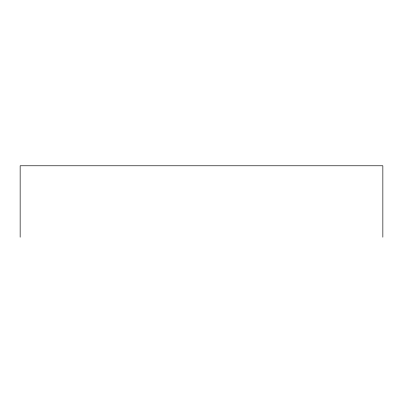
<?xml version="1.0" encoding="UTF-8"?>
<svg xmlns="http://www.w3.org/2000/svg" width="403" height="403" viewBox="0 0 403 403"><rect width="100%" height="100%" fill="white"/><g stroke="black" fill="none" stroke-linecap="round" stroke-linejoin="round"><path stroke-width="0.6" d="M382.85 237.226L382.85 165.774L20.15 165.774L20.15 237.226"/></g></svg>
